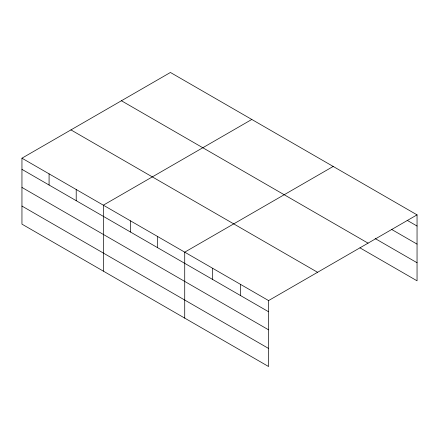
<?xml version="1.0" encoding="UTF-8"?>
<svg xmlns="http://www.w3.org/2000/svg" width="439" height="439" viewBox="0 0 439 439"><rect width="100%" height="100%" fill="white"/><g stroke="black" fill="none" stroke-linecap="round" stroke-linejoin="round"><path stroke-width="0.66" d="M268.58 329.832L268.58 300.578L21.95 158.188L21.95 224.137L268.58 366.527L268.58 329.832L21.95 187.437M359.98 247.865L417.05 280.812L417.05 214.863L170.42 72.473L21.95 158.188M251.805 119.457L103.341 205.178L103.341 271.126M333.196 166.447L184.726 252.167L184.726 318.116M268.58 300.578L417.05 214.863M407.151 220.323L417.05 226.036M391.429 229.317L417.05 244.111M375.125 238.531L417.05 262.736M121.422 100.756L368.058 243.151M70.942 129.9L317.578 272.295M21.95 169.361L268.58 311.756M21.95 206.061L268.58 348.451M240.627 284.445L240.627 295.617M212.679 268.306L212.679 279.478M157.596 236.506L157.596 247.678M130.465 220.839L130.465 232.017M76.21 189.516L76.21 200.689M49.08 173.849L49.08 185.028"/></g></svg>
